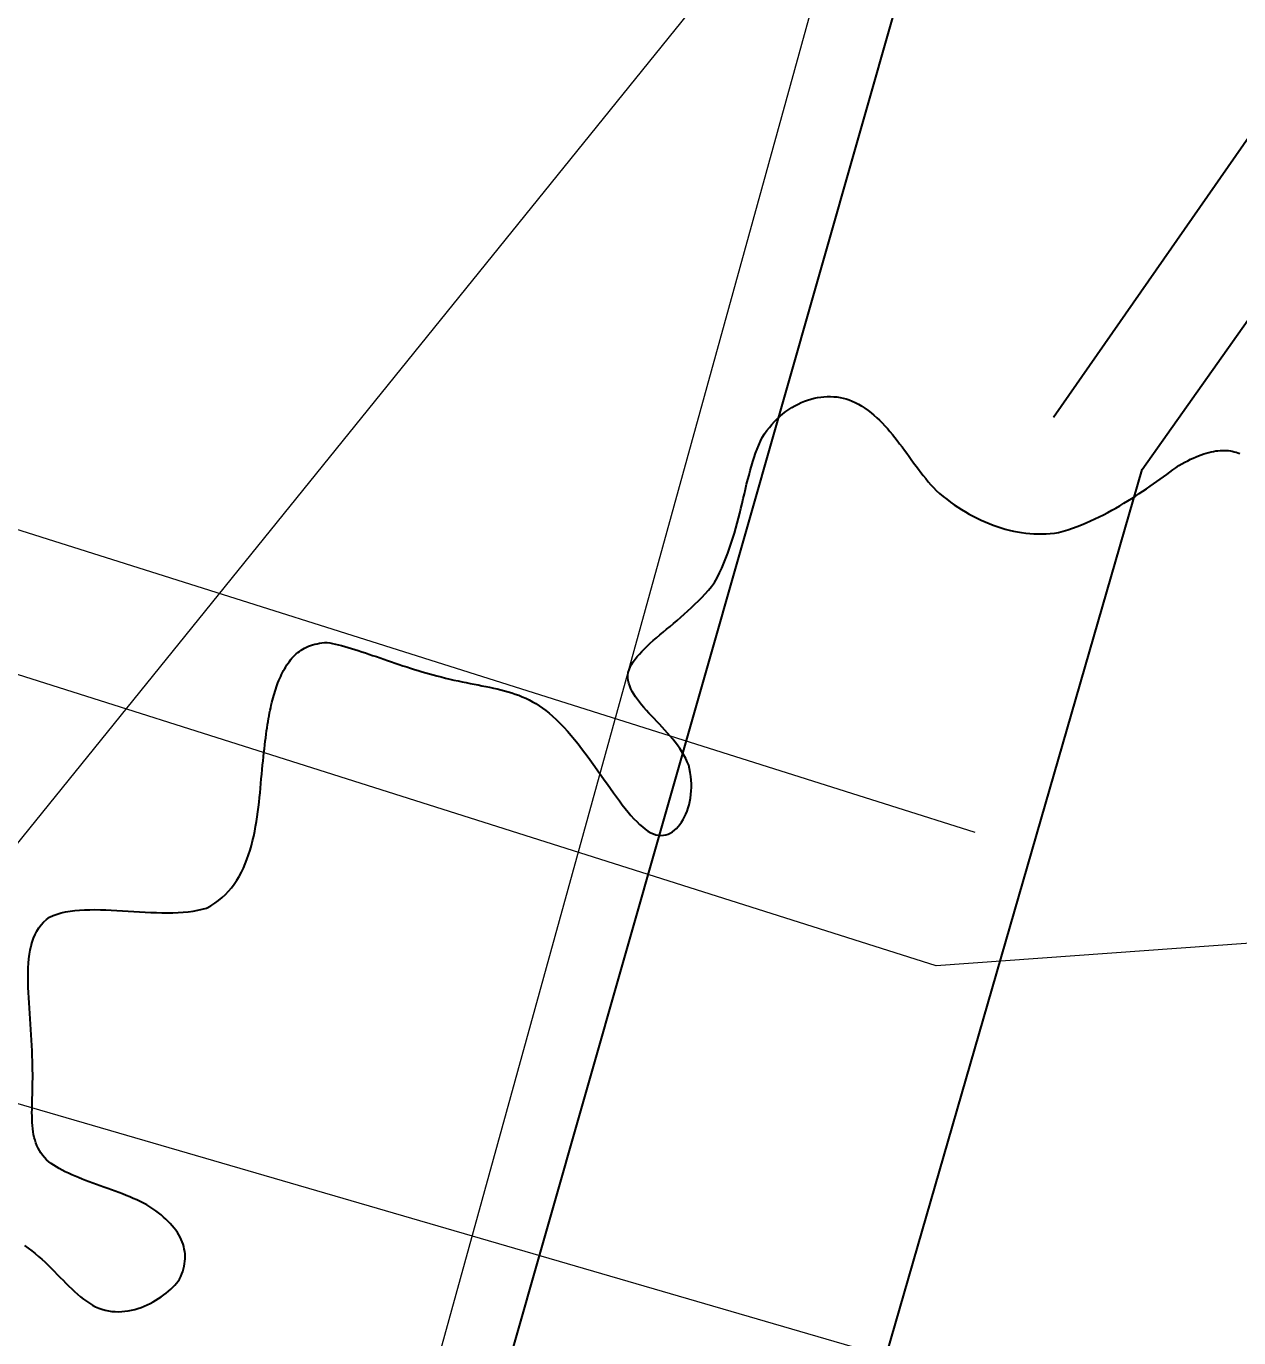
# Model space of a CAD drawing. Header units: metres. Extents: x 507649 to 508899, y 6966965 to 6967377.
# Drawn here: x 507938.487 to 507940.048, y 6967151.054 to 6967152.742 of the extents above; entities that cross this region are included whole.
import ezdxf

# ---------------------------------------------------------------- set-up
doc = ezdxf.new("R2010")
doc.units = ezdxf.units.M
for name, color, linetype, lineweight in [('A-FLOR', 252, 'Continuous', 5), ('C_UG_LINES', 252, 'EXISTING_COMMUNICATIONS', 0), ('D_UG_PIPES', 252, 'EXIST_SWD', 0), ('E_UG_LINES', 252, 'EXISTING_ELECTRICITY_UG', 0), ('RW_FEAT', 252, 'Continuous', 0), ('W_AG_PIPES_N', 252, 'EXISTING_WATER', 0)]:
    doc.layers.add(name, color=color, linetype=linetype, lineweight=lineweight)
for name, color, linetype in [('C_TEXT_2.5', 7, 'Continuous'), ('mga2020ROAD_KERB_BACK', 252, 'Continuous'), ('mga2020ROAD_KERB_INVERT', 252, 'Continuous'), ('mga2020ROAD_KERB_LIP', 252, 'Continuous'), ('mga2020VEG_TREE', 252, 'Continuous')]:
    doc.layers.add(name, color=color, linetype=linetype)
doc.styles.get("Standard").update_dxf_attribs({"font": 'ARIALN.TTF'})
doc.styles.add('Style-INTL_ISO_EQUAL', font='ISOCP.shx')
doc.linetypes.add('EXIST_SWD', pattern='A,5,-2.5,5,-2,["SWD",Standard,S=2.5,R=0,X=0,Y=-1.25],-8,5,-2.5,5,-2.5', length=37.5)
doc.linetypes.add('EXISTING_COMMUNICATIONS', pattern='A,2,-2,2,-2,2,-2,["COMS",Standard,S=2.5,R=0,X=0,Y=-1.25],-9.75,2,-2,2,-2', length=29.75)
doc.linetypes.add('EXISTING_ELECTRICITY_UG', pattern='A,2,-2,2,-2,2,-2,["E-UG",Standard,S=2.5,R=0,X=0,Y=-1.25],-9.15,2,-2,2,-2', length=29.15)
doc.linetypes.add('EXISTING_WATER', pattern='A,2,-2,2,-2,2,-2,["W",Standard,S=2.5,R=0,X=0,Y=-1.25],-4.4,2,-2,2,-2', length=24.4)

# ---------------------------------------------------------------- blocks, each defined once
blk = doc.blocks.new('BAC V TREE')
for p, q in [((-4.1203, 16.0759), (-4.0933, 16.0788)), ((-4.0933, 16.0788), (-4.0663, 16.0803)), ((-4.0663, 16.0803), (-4.0394, 16.0805)), ((-4.0394, 16.0805), (-4.0128, 16.0793)), ((-4.0128, 16.0793), (-3.9864, 16.0768)), ((-4.4095, 15.9557), (-4.3848, 15.9731)), ((-4.3848, 15.9731), (-4.3596, 15.9893)), ((-4.3596, 15.9893), (-4.3339, 16.0042)), ((-4.3339, 16.0042), (-4.308, 16.0178)), ((-4.308, 16.0178), (-4.2817, 16.0301)), ((-4.2817, 16.0301), (-4.2552, 16.041)), ((-4.2552, 16.041), (-4.2284, 16.0507)), ((-4.2284, 16.0507), (-4.2015, 16.059)), ((-4.2015, 16.059), (-4.1745, 16.066)), ((-4.1745, 16.066), (-4.1474, 16.0716)), ((-4.1474, 16.0716), (-4.1203, 16.0759)), ((-3.9864, 16.0768), (-3.9602, 16.0728)), ((-3.9602, 16.0728), (-3.9344, 16.0674)), ((-3.9344, 16.0674), (-3.9089, 16.0606)), ((-3.9089, 16.0606), (-3.8839, 16.0524)), ((-3.8839, 16.0524), (-3.8594, 16.0428)), ((-3.8594, 16.0428), (-3.8353, 16.0317)), ((-3.8353, 16.0317), (-3.8072, 16.0167)), ((-3.8072, 16.0167), (-3.7799, 16.0006)), ((-3.7799, 16.0006), (-3.7535, 15.9835)), ((-3.7535, 15.9835), (-3.7279, 15.9653)), ((-4.5249, 15.8494), (-4.5031, 15.8731)), ((-4.5031, 15.8731), (-4.4806, 15.8957)), ((-4.4806, 15.8957), (-4.4575, 15.9169)), ((-4.4575, 15.9169), (-4.4338, 15.937)), ((-4.4338, 15.937), (-4.4095, 15.9557)), ((-3.7279, 15.9653), (-3.7031, 15.9463)), ((-3.7031, 15.9463), (-3.679, 15.9263)), ((-3.679, 15.9263), (-3.6555, 15.9055)), ((-3.6555, 15.9055), (-3.6327, 15.8839)), ((-3.6327, 15.8839), (-3.6105, 15.8616)), ((-3.6105, 15.8616), (-3.5887, 15.8386)), ((-4.604, 15.742), (-4.5855, 15.7706)), ((-4.5855, 15.7706), (-4.5661, 15.7981)), ((-4.5661, 15.7981), (-4.5459, 15.8244)), ((-4.5459, 15.8244), (-4.5249, 15.8494)), ((-3.5887, 15.8386), (-3.5675, 15.8151)), ((-3.5675, 15.8151), (-3.5466, 15.7909)), ((-3.5466, 15.7909), (-3.5261, 15.7663)), ((-3.5261, 15.7663), (-3.506, 15.7412)), ((-4.6593, 15.6114), (-4.6467, 15.6454)), ((-4.6467, 15.6454), (-4.6333, 15.6785)), ((-4.6333, 15.6785), (-4.6191, 15.7107)), ((-4.6191, 15.7107), (-4.604, 15.742)), ((-3.506, 15.7412), (-3.4861, 15.7158)), ((-3.4861, 15.7158), (-3.4665, 15.69)), ((-3.4665, 15.69), (-3.447, 15.664)), ((-3.447, 15.664), (-3.4276, 15.6377)), ((-4.6937, 15.5049), (-4.6827, 15.5412)), ((-4.6827, 15.5412), (-4.6713, 15.5767)), ((-4.6713, 15.5767), (-4.6593, 15.6114)), ((-3.4276, 15.6377), (-3.4083, 15.6113)), ((-3.4083, 15.6113), (-3.389, 15.5847)), ((-3.389, 15.5847), (-3.3697, 15.5581)), ((-3.3697, 15.5581), (-3.3504, 15.5316)), ((-1.1292, 15.5228), (-1.1046, 15.5362)), ((-1.1046, 15.5362), (-1.0806, 15.5487)), ((-1.0806, 15.5487), (-1.0571, 15.5604)), ((-1.0571, 15.5604), (-1.0341, 15.5711)), ((-1.0341, 15.5711), (-1.0117, 15.581)), ((-1.0117, 15.581), (-0.9897, 15.59)), ((-0.9897, 15.59), (-0.9681, 15.5981)), ((-0.9681, 15.5981), (-0.9471, 15.6054)), ((-0.9471, 15.6054), (-0.9265, 15.6118)), ((-0.9265, 15.6118), (-0.9063, 15.6175)), ((-0.9063, 15.6175), (-0.8866, 15.6223)), ((-0.8866, 15.6223), (-0.8673, 15.6262)), ((-0.8673, 15.6262), (-0.8484, 15.6294)), ((-0.8484, 15.6294), (-0.8299, 15.6318)), ((-0.8299, 15.6318), (-0.8118, 15.6334)), ((-0.8118, 15.6334), (-0.7941, 15.6343)), ((-0.7941, 15.6343), (-0.7767, 15.6343)), ((-0.7767, 15.6343), (-0.7597, 15.6337)), ((-0.7597, 15.6337), (-0.7431, 15.6322)), ((-0.7431, 15.6322), (-0.7267, 15.6301)), ((-0.7267, 15.6301), (-0.7108, 15.6272)), ((-0.7108, 15.6272), (-0.6951, 15.6236)), ((-0.6951, 15.6236), (-0.6797, 15.6193)), ((-0.6797, 15.6193), (-0.6646, 15.6143)), ((-0.6646, 15.6143), (-0.6498, 15.6086)), ((-4.7241, 15.3924), (-4.7143, 15.4305)), ((-4.7143, 15.4305), (-4.7041, 15.468)), ((-4.7041, 15.468), (-4.6937, 15.5049)), ((-3.3504, 15.5316), (-3.3309, 15.505)), ((-3.3309, 15.505), (-3.3112, 15.4786)), ((-3.3112, 15.4786), (-3.2913, 15.4524)), ((-3.2913, 15.4524), (-3.2711, 15.4264)), ((-3.2711, 15.4264), (-3.2506, 15.4007)), ((-1.2806, 15.4167), (-1.2541, 15.4359)), ((-1.2541, 15.4359), (-1.2283, 15.4547)), ((-1.2283, 15.4547), (-1.203, 15.4731)), ((-1.203, 15.4731), (-1.1783, 15.491)), ((-1.1783, 15.491), (-1.1542, 15.5084)), ((-1.1542, 15.5084), (-1.1292, 15.5228)), ((-4.7433, 15.3147), (-4.7337, 15.3538)), ((-4.7337, 15.3538), (-4.7241, 15.3924)), ((-3.2506, 15.4007), (-3.2298, 15.3753)), ((-3.2298, 15.3753), (-3.2085, 15.3503)), ((-3.2085, 15.3503), (-3.1867, 15.3258)), ((-3.1867, 15.3258), (-3.1645, 15.3018)), ((-1.4214, 15.3171), (-1.3922, 15.3373)), ((-1.3922, 15.3373), (-1.3634, 15.3575)), ((-1.3634, 15.3575), (-1.3352, 15.3775)), ((-1.3352, 15.3775), (-1.3076, 15.3972)), ((-1.3076, 15.3972), (-1.2806, 15.4167)), ((-4.7718, 15.1949), (-4.7622, 15.2352)), ((-4.7622, 15.2352), (-4.7527, 15.2751)), ((-4.7527, 15.2751), (-4.7433, 15.3147)), ((-3.1645, 15.3018), (-3.1356, 15.2768)), ((-3.1356, 15.2768), (-3.1063, 15.2526)), ((-3.1063, 15.2526), (-3.0766, 15.2292)), ((-3.0766, 15.2292), (-3.0464, 15.2066)), ((-1.6083, 15.196), (-1.5759, 15.2159)), ((-1.5759, 15.2159), (-1.544, 15.2359)), ((-1.544, 15.2359), (-1.5125, 15.2561)), ((-1.5125, 15.2561), (-1.4816, 15.2764)), ((-1.4816, 15.2764), (-1.4513, 15.2968)), ((-1.4513, 15.2968), (-1.4214, 15.3171)), ((-4.8018, 15.0724), (-4.7915, 15.1134)), ((-4.7915, 15.1134), (-4.7815, 15.1543)), ((-4.7815, 15.1543), (-4.7718, 15.1949)), ((-3.0464, 15.2066), (-3.0158, 15.1848)), ((-3.0158, 15.1848), (-2.9849, 15.1639)), ((-2.9849, 15.1639), (-2.9536, 15.1438)), ((-2.9536, 15.1438), (-2.9219, 15.1245)), ((-2.9219, 15.1245), (-2.89, 15.1062)), ((-2.89, 15.1062), (-2.8578, 15.0887)), ((-1.8134, 15.0835), (-1.778, 15.1012)), ((-1.778, 15.1012), (-1.7431, 15.1194)), ((-1.7431, 15.1194), (-1.7087, 15.138)), ((-1.7087, 15.138), (-1.6748, 15.157)), ((-1.6748, 15.157), (-1.6413, 15.1763)), ((-1.6413, 15.1763), (-1.6083, 15.196)), ((-4.8238, 14.9898), (-4.8126, 15.0311)), ((-4.8126, 15.0311), (-4.8018, 15.0724)), ((-2.8578, 15.0887), (-2.8252, 15.0721)), ((-2.8252, 15.0721), (-2.7925, 15.0565)), ((-2.7925, 15.0565), (-2.7595, 15.0418)), ((-2.7595, 15.0418), (-2.7263, 15.028)), ((-2.7263, 15.028), (-2.6929, 15.0153)), ((-2.6929, 15.0153), (-2.6594, 15.0035)), ((-2.6594, 15.0035), (-2.6257, 14.9927)), ((-2.6257, 14.9927), (-2.5919, 14.9829)), ((-2.0351, 14.9906), (-1.997, 15.0042)), ((-1.997, 15.0042), (-1.9594, 15.0187)), ((-1.9594, 15.0187), (-1.9223, 15.0339)), ((-1.9223, 15.0339), (-1.8855, 15.0498)), ((-1.8855, 15.0498), (-1.8492, 15.0664)), ((-1.8492, 15.0664), (-1.8134, 15.0835)), ((-4.861, 14.8655), (-4.8479, 14.9069)), ((-4.8479, 14.9069), (-4.8355, 14.9484)), ((-4.8355, 14.9484), (-4.8238, 14.9898)), ((-2.5919, 14.9829), (-2.558, 14.9741)), ((-2.558, 14.9741), (-2.5241, 14.9664)), ((-2.5241, 14.9664), (-2.4901, 14.9598)), ((-2.4901, 14.9598), (-2.456, 14.9542)), ((-2.456, 14.9542), (-2.422, 14.9497)), ((-2.422, 14.9497), (-2.3879, 14.9463)), ((-2.3879, 14.9463), (-2.3539, 14.9441)), ((-2.3539, 14.9441), (-2.3199, 14.9429)), ((-2.3199, 14.9429), (-2.2861, 14.943)), ((-2.2861, 14.943), (-2.2523, 14.9441)), ((-2.2523, 14.9441), (-2.2186, 14.9465)), ((-2.2186, 14.9465), (-2.1851, 14.9501)), ((-2.1851, 14.9501), (-2.1517, 14.9548)), ((-2.1517, 14.9548), (-2.1124, 14.9658)), ((-2.1124, 14.9658), (-2.0736, 14.9777)), ((-2.0736, 14.9777), (-2.0351, 14.9906)), ((-4.9051, 14.7417), (-4.8895, 14.7828)), ((-4.8895, 14.7828), (-4.8748, 14.8241)), ((-4.8748, 14.8241), (-4.861, 14.8655)), ((-4.9395, 14.6602), (-4.9218, 14.7008)), ((-4.9218, 14.7008), (-4.9051, 14.7417)), ((-4.9998, 14.5401), (-4.9784, 14.5798)), ((-4.9784, 14.5798), (-4.9583, 14.6198)), ((-4.9583, 14.6198), (-4.9395, 14.6602)), ((-5.0773, 14.4468), (-5.0506, 14.4772)), ((-5.0506, 14.4772), (-5.0247, 14.5083)), ((-5.0247, 14.5083), (-4.9998, 14.5401)), ((-5.1911, 14.3321), (-5.1619, 14.3598)), ((-5.1619, 14.3598), (-5.1331, 14.3881)), ((-5.1331, 14.3881), (-5.1049, 14.4171)), ((-5.1049, 14.4171), (-5.0773, 14.4468)), ((-5.3098, 14.2268), (-5.28, 14.2523)), ((-5.28, 14.2523), (-5.2503, 14.2784)), ((-5.2503, 14.2784), (-5.2206, 14.305)), ((-5.2206, 14.305), (-5.1911, 14.3321)), ((-5.4539, 14.1054), (-5.4261, 14.1289)), ((-5.4261, 14.1289), (-5.3976, 14.1528)), ((-5.3976, 14.1528), (-5.3687, 14.177)), ((-5.3687, 14.177), (-5.3394, 14.2017)), ((-5.3394, 14.2017), (-5.3098, 14.2268)), ((-8.3637, 14.0121), (-8.3468, 14.0186)), ((-8.3468, 14.0186), (-8.3293, 14.0243)), ((-8.3293, 14.0243), (-8.3111, 14.0293)), ((-8.3111, 14.0293), (-8.2922, 14.0336)), ((-8.2922, 14.0336), (-8.2725, 14.0372)), ((-8.2725, 14.0372), (-8.2522, 14.04)), ((-8.2522, 14.04), (-8.231, 14.042)), ((-8.231, 14.042), (-8.2091, 14.0432)), ((-8.2091, 14.0432), (-8.1867, 14.0395)), ((-8.1867, 14.0395), (-8.1634, 14.0351)), ((-8.1634, 14.0351), (-8.1393, 14.0299)), ((-8.1393, 14.0299), (-8.1144, 14.024)), ((-8.1144, 14.024), (-8.0888, 14.0174)), ((-8.0888, 14.0174), (-8.0625, 14.0103)), ((-5.5798, 13.9919), (-5.5568, 14.0142)), ((-5.5568, 14.0142), (-5.5326, 14.0366)), ((-5.5326, 14.0366), (-5.5073, 14.0593)), ((-5.5073, 14.0593), (-5.481, 14.0822)), ((-5.481, 14.0822), (-5.4539, 14.1054)), ((-8.5114, 13.9), (-8.5005, 13.913)), ((-8.5005, 13.913), (-8.4891, 13.9255)), ((-8.4891, 13.9255), (-8.4773, 13.9375)), ((-8.4773, 13.9375), (-8.465, 13.9489)), ((-8.465, 13.9489), (-8.4522, 13.9598)), ((-8.4522, 13.9598), (-8.4388, 13.9701)), ((-8.4388, 13.9701), (-8.425, 13.9797)), ((-8.425, 13.9797), (-8.4105, 13.9888)), ((-8.4105, 13.9888), (-8.3955, 13.9972)), ((-8.3955, 13.9972), (-8.3799, 14.005)), ((-8.3799, 14.005), (-8.3637, 14.0121)), ((-8.0625, 14.0103), (-8.0355, 14.0026)), ((-8.0355, 14.0026), (-8.008, 13.9944)), ((-8.008, 13.9944), (-7.9798, 13.9857)), ((-7.9798, 13.9857), (-7.9511, 13.9766)), ((-7.9511, 13.9766), (-7.922, 13.9671)), ((-7.922, 13.9671), (-7.8924, 13.9573)), ((-7.8924, 13.9573), (-7.8623, 13.9472)), ((-7.8623, 13.9472), (-7.832, 13.9369)), ((-7.832, 13.9369), (-7.8012, 13.9264)), ((-7.8012, 13.9264), (-7.7703, 13.9157)), ((-7.7703, 13.9157), (-7.739, 13.9049)), ((-5.6576, 13.9043), (-5.6406, 13.9261)), ((-5.6406, 13.9261), (-5.6218, 13.9479)), ((-5.6218, 13.9479), (-5.6015, 13.9698)), ((-5.6015, 13.9698), (-5.5798, 13.9919)), ((-8.5775, 13.7958), (-8.5691, 13.812)), ((-8.5691, 13.812), (-8.5603, 13.8278)), ((-8.5603, 13.8278), (-8.5512, 13.8431)), ((-8.5512, 13.8431), (-8.5418, 13.858)), ((-8.5418, 13.858), (-8.5321, 13.8725)), ((-8.5321, 13.8725), (-8.5219, 13.8865)), ((-8.5219, 13.8865), (-8.5114, 13.9)), ((-7.739, 13.9049), (-7.7076, 13.8941)), ((-7.7076, 13.8941), (-7.676, 13.8832)), ((-7.676, 13.8832), (-7.6442, 13.8724)), ((-7.6442, 13.8724), (-7.6124, 13.8616)), ((-7.6124, 13.8616), (-7.5806, 13.851)), ((-7.5806, 13.851), (-7.5488, 13.8405)), ((-7.5488, 13.8405), (-7.517, 13.8303)), ((-7.517, 13.8303), (-7.4853, 13.8203)), ((-7.4853, 13.8203), (-7.4537, 13.8106)), ((-7.4537, 13.8106), (-7.4223, 13.8013)), ((-7.4223, 13.8013), (-7.391, 13.7923)), ((-5.7142, 13.7956), (-5.7071, 13.8174)), ((-5.7071, 13.8174), (-5.6978, 13.8392)), ((-5.6978, 13.8392), (-5.6864, 13.8609)), ((-5.6864, 13.8609), (-5.673, 13.8826)), ((-5.673, 13.8826), (-5.6576, 13.9043)), ((-8.6286, 13.6754), (-8.6225, 13.6926)), ((-8.6225, 13.6926), (-8.6162, 13.7095)), ((-8.6162, 13.7095), (-8.6089, 13.7274)), ((-8.6089, 13.7274), (-8.6014, 13.745)), ((-8.6014, 13.745), (-8.5937, 13.7623)), ((-8.5937, 13.7623), (-8.5857, 13.7793)), ((-8.5857, 13.7793), (-8.5775, 13.7958)), ((-7.391, 13.7923), (-7.3601, 13.7838)), ((-7.3601, 13.7838), (-7.3294, 13.7758)), ((-7.3294, 13.7758), (-7.2991, 13.7683)), ((-7.2991, 13.7683), (-7.2634, 13.7582)), ((-7.2634, 13.7582), (-7.2281, 13.7488)), ((-7.2281, 13.7488), (-7.1931, 13.7401)), ((-7.1931, 13.7401), (-7.1585, 13.7321)), ((-7.1585, 13.7321), (-7.1243, 13.7245)), ((-7.1243, 13.7245), (-7.0905, 13.7174)), ((-7.0905, 13.7174), (-7.057, 13.7107)), ((-7.057, 13.7107), (-7.0238, 13.7042)), ((-7.0238, 13.7042), (-6.991, 13.698)), ((-6.991, 13.698), (-6.9585, 13.6918)), ((-6.9585, 13.6918), (-6.9263, 13.6856)), ((-5.7189, 13.7736), (-5.7142, 13.7956)), ((-5.7183, 13.7508), (-5.7189, 13.7736)), ((-5.7154, 13.728), (-5.7183, 13.7508)), ((-5.7101, 13.7055), (-5.7154, 13.728)), ((-5.7028, 13.683), (-5.7101, 13.7055)), ((-8.6617, 13.565), (-8.6566, 13.5844)), ((-8.6566, 13.5844), (-8.6513, 13.6034)), ((-8.6513, 13.6034), (-8.6459, 13.622)), ((-8.6459, 13.622), (-8.6403, 13.6402)), ((-8.6403, 13.6402), (-8.6345, 13.658)), ((-8.6345, 13.658), (-8.6286, 13.6754)), ((-6.9263, 13.6856), (-6.8944, 13.6794)), ((-6.8944, 13.6794), (-6.8629, 13.673)), ((-6.8629, 13.673), (-6.8317, 13.6663)), ((-6.8317, 13.6663), (-6.8008, 13.6594)), ((-6.8008, 13.6594), (-6.7701, 13.652)), ((-6.7701, 13.652), (-6.7398, 13.6442)), ((-6.7398, 13.6442), (-6.7098, 13.6357)), ((-6.7098, 13.6357), (-6.68, 13.6266)), ((-6.68, 13.6266), (-6.6506, 13.6167)), ((-6.6506, 13.6167), (-6.6214, 13.606)), ((-6.6214, 13.606), (-6.5924, 13.5944)), ((-6.5924, 13.5944), (-6.5638, 13.5818)), ((-6.5638, 13.5818), (-6.5354, 13.568)), ((-5.6934, 13.6606), (-5.7028, 13.683)), ((-5.6822, 13.6383), (-5.6934, 13.6606)), ((-5.6693, 13.616), (-5.6822, 13.6383)), ((-5.6549, 13.5937), (-5.6693, 13.616)), ((-5.639, 13.5714), (-5.6549, 13.5937)), ((-8.6852, 13.4595), (-8.6808, 13.4818)), ((-8.6808, 13.4818), (-8.6762, 13.5034)), ((-8.6762, 13.5034), (-8.6715, 13.5245)), ((-8.6715, 13.5245), (-8.6667, 13.545)), ((-8.6667, 13.545), (-8.6617, 13.565)), ((-6.5354, 13.568), (-6.5072, 13.5531)), ((-6.5072, 13.5531), (-6.4793, 13.537)), ((-6.4793, 13.537), (-6.4516, 13.5194)), ((-6.4516, 13.5194), (-6.4242, 13.5005)), ((-6.4242, 13.5005), (-6.3969, 13.48)), ((-6.3969, 13.48), (-6.3699, 13.4579)), ((-5.6218, 13.549), (-5.639, 13.5714)), ((-5.6035, 13.5266), (-5.6218, 13.549)), ((-5.5842, 13.5041), (-5.6035, 13.5266)), ((-5.5641, 13.4814), (-5.5842, 13.5041)), ((-5.5432, 13.4587), (-5.5641, 13.4814)), ((-8.7061, 13.3374), (-8.7021, 13.3633)), ((-8.7021, 13.3633), (-8.698, 13.3885)), ((-8.698, 13.3885), (-8.6939, 13.4128)), ((-8.6939, 13.4128), (-8.6896, 13.4365)), ((-8.6896, 13.4365), (-8.6852, 13.4595)), ((-6.3699, 13.4579), (-6.3432, 13.4342)), ((-6.3432, 13.4342), (-6.3112, 13.4046)), ((-6.3112, 13.4046), (-6.2798, 13.3736)), ((-6.2798, 13.3736), (-6.2489, 13.3414)), ((-5.5217, 13.4357), (-5.5432, 13.4587)), ((-5.4998, 13.4126), (-5.5217, 13.4357)), ((-5.4776, 13.3893), (-5.4998, 13.4126)), ((-5.4552, 13.3657), (-5.4776, 13.3893)), ((-5.4329, 13.3418), (-5.4552, 13.3657)), ((-8.7215, 13.2251), (-8.7177, 13.2545)), ((-8.7177, 13.2545), (-8.7139, 13.283)), ((-8.7139, 13.283), (-8.71, 13.3106)), ((-8.71, 13.3106), (-8.7061, 13.3374)), ((-6.2489, 13.3414), (-6.2185, 13.3081)), ((-6.2185, 13.3081), (-6.1886, 13.2738)), ((-6.1886, 13.2738), (-6.1592, 13.2387)), ((-5.4106, 13.3177), (-5.4329, 13.3418)), ((-5.3886, 13.2933), (-5.4106, 13.3177)), ((-5.367, 13.2685), (-5.3886, 13.2933)), ((-5.3459, 13.2433), (-5.367, 13.2685)), ((-8.7325, 13.1309), (-8.7288, 13.1633)), ((-8.7288, 13.1633), (-8.7252, 13.1947)), ((-8.7252, 13.1947), (-8.7215, 13.2251)), ((-6.1592, 13.2387), (-6.1303, 13.2028)), ((-6.1303, 13.2028), (-6.1018, 13.1664)), ((-6.1018, 13.1664), (-6.0738, 13.1295)), ((-5.3256, 13.2177), (-5.3459, 13.2433)), ((-5.306, 13.1918), (-5.3256, 13.2177)), ((-5.2874, 13.1654), (-5.306, 13.1918)), ((-5.27, 13.1385), (-5.2874, 13.1654)), ((-8.7433, 13.0272), (-8.7397, 13.0629)), ((-8.7397, 13.0629), (-8.7361, 13.0974)), ((-8.7361, 13.0974), (-8.7325, 13.1309)), ((-6.0738, 13.1295), (-6.0461, 13.0923)), ((-6.0461, 13.0923), (-6.0188, 13.0548)), ((-6.0188, 13.0548), (-5.992, 13.0174)), ((-5.2537, 13.1111), (-5.27, 13.1385)), ((-5.2389, 13.0833), (-5.2537, 13.1111)), ((-5.2256, 13.0549), (-5.2389, 13.0833)), ((-5.2139, 13.0259), (-5.2256, 13.0549)), ((-8.7541, 12.9132), (-8.7505, 12.9524)), ((-8.7505, 12.9524), (-8.7469, 12.9904)), ((-8.7469, 12.9904), (-8.7433, 13.0272)), ((-5.992, 13.0174), (-5.9654, 12.9799)), ((-5.9654, 12.9799), (-5.9392, 12.9427)), ((-5.9392, 12.9427), (-5.9134, 12.9058)), ((-5.2064, 12.9956), (-5.2139, 13.0259)), ((-5.2005, 12.9652), (-5.2064, 12.9956)), ((-5.1961, 12.9346), (-5.2005, 12.9652)), ((-5.1932, 12.904), (-5.1961, 12.9346)), ((-8.7647, 12.7988), (-8.761, 12.8375)), ((-8.761, 12.8375), (-8.7575, 12.8757)), ((-8.7575, 12.8757), (-8.7541, 12.9132)), ((-5.9134, 12.9058), (-5.8878, 12.8694)), ((-5.8878, 12.8694), (-5.8625, 12.8336)), ((-5.8625, 12.8336), (-5.8375, 12.7985)), ((-5.1918, 12.8736), (-5.1932, 12.904)), ((-5.193, 12.8135), (-5.1917, 12.8434)), ((-5.1917, 12.8434), (-5.1918, 12.8736)), ((-8.7776, 12.6801), (-8.7729, 12.72)), ((-8.7729, 12.72), (-8.7687, 12.7596)), ((-8.7687, 12.7596), (-8.7647, 12.7988)), ((-5.8375, 12.7985), (-5.8127, 12.7642)), ((-5.8127, 12.7642), (-5.7882, 12.7309)), ((-5.7882, 12.7309), (-5.7638, 12.6988)), ((-5.2112, 12.6992), (-5.2048, 12.7268)), ((-5.2048, 12.7268), (-5.1996, 12.7551)), ((-5.1996, 12.7551), (-5.1957, 12.784)), ((-5.1957, 12.784), (-5.193, 12.8135)), ((-8.7884, 12.5998), (-8.7827, 12.64)), ((-8.7827, 12.64), (-8.7776, 12.6801)), ((-5.7638, 12.6988), (-5.7397, 12.6679)), ((-5.7397, 12.6679), (-5.7157, 12.6383)), ((-5.7157, 12.6383), (-5.6919, 12.6103)), ((-5.6919, 12.6103), (-5.6683, 12.5839)), ((-5.2479, 12.5986), (-5.2372, 12.6221)), ((-5.2372, 12.6221), (-5.2274, 12.6468)), ((-5.2274, 12.6468), (-5.2187, 12.6726)), ((-5.2187, 12.6726), (-5.2112, 12.6992)), ((-8.809, 12.4793), (-8.8014, 12.5194)), ((-8.8014, 12.5194), (-8.7946, 12.5596)), ((-8.7946, 12.5596), (-8.7884, 12.5998)), ((-5.6683, 12.5839), (-5.6448, 12.5593)), ((-5.6448, 12.5593), (-5.6213, 12.5366)), ((-5.6213, 12.5366), (-5.598, 12.5159)), ((-5.598, 12.5159), (-5.5748, 12.4974)), ((-5.5748, 12.4974), (-5.5515, 12.4812)), ((-5.3322, 12.488), (-5.316, 12.5023)), ((-5.316, 12.5023), (-5.3007, 12.5184)), ((-5.3007, 12.5184), (-5.2861, 12.5362)), ((-5.2861, 12.5362), (-5.2725, 12.5555)), ((-5.2725, 12.5555), (-5.2597, 12.5764)), ((-5.2597, 12.5764), (-5.2479, 12.5986)), ((-8.8366, 12.3609), (-8.8265, 12.4)), ((-8.8265, 12.4), (-8.8173, 12.4395)), ((-8.8173, 12.4395), (-8.809, 12.4793)), ((-5.5515, 12.4812), (-5.5284, 12.4674)), ((-5.5284, 12.4674), (-5.5065, 12.4579)), ((-5.5065, 12.4579), (-5.4851, 12.4512)), ((-5.4851, 12.4512), (-5.4641, 12.4473)), ((-5.4641, 12.4473), (-5.4435, 12.446)), ((-5.4435, 12.446), (-5.4234, 12.4473)), ((-5.4234, 12.4473), (-5.4039, 12.451)), ((-5.4039, 12.451), (-5.385, 12.457)), ((-5.385, 12.457), (-5.3667, 12.4653)), ((-5.3667, 12.4653), (-5.3491, 12.4756)), ((-5.3491, 12.4756), (-5.3322, 12.488)), ((-8.8729, 12.2469), (-8.8597, 12.2843)), ((-8.8597, 12.2843), (-8.8476, 12.3223)), ((-8.8476, 12.3223), (-8.8366, 12.3609)), ((-8.9196, 12.1398), (-8.9027, 12.1746)), ((-8.9027, 12.1746), (-8.8872, 12.2104)), ((-8.8872, 12.2104), (-8.8729, 12.2469)), ((-8.9784, 12.042), (-8.9574, 12.0734)), ((-8.9574, 12.0734), (-8.9378, 12.1061)), ((-8.9378, 12.1061), (-8.9196, 12.1398)), ((-9.0788, 11.9299), (-9.0512, 11.9557)), ((-9.0512, 11.9557), (-9.0253, 11.983)), ((-9.0253, 11.983), (-9.0011, 12.0118)), ((-9.0011, 12.0118), (-8.9784, 12.042)), ((-9.2438, 11.8339), (-9.2081, 11.8442)), ((-9.2081, 11.8442), (-9.1729, 11.8628)), ((-9.1729, 11.8628), (-9.1396, 11.8834)), ((-9.1396, 11.8834), (-9.1083, 11.9058)), ((-9.1083, 11.9058), (-9.0788, 11.9299)), ((-10.5571, 11.7273), (-10.5337, 11.7487)), ((-10.5337, 11.7487), (-10.5078, 11.7683)), ((-10.5078, 11.7683), (-10.4777, 11.7821)), ((-10.4777, 11.7821), (-10.4455, 11.7939)), ((-10.4455, 11.7939), (-10.4115, 11.8037)), ((-10.4115, 11.8037), (-10.3758, 11.8118)), ((-10.3758, 11.8118), (-10.3385, 11.8183)), ((-10.3385, 11.8183), (-10.2996, 11.8232)), ((-10.2996, 11.8232), (-10.2594, 11.8268)), ((-10.2594, 11.8268), (-10.218, 11.8291)), ((-10.218, 11.8291), (-10.1754, 11.8304)), ((-10.1754, 11.8304), (-10.1319, 11.8306)), ((-10.1319, 11.8306), (-10.0875, 11.83)), ((-10.0875, 11.83), (-10.0423, 11.8287)), ((-10.0423, 11.8287), (-9.9966, 11.8268)), ((-9.9966, 11.8268), (-9.9503, 11.8244)), ((-9.9503, 11.8244), (-9.9037, 11.8218)), ((-9.9037, 11.8218), (-9.8568, 11.8189)), ((-9.8568, 11.8189), (-9.8098, 11.816)), ((-9.8098, 11.816), (-9.7627, 11.8132)), ((-9.7627, 11.8132), (-9.7159, 11.8106)), ((-9.7159, 11.8106), (-9.6692, 11.8083)), ((-9.6692, 11.8083), (-9.623, 11.8066)), ((-9.623, 11.8066), (-9.5772, 11.8054)), ((-9.5772, 11.8054), (-9.532, 11.805)), ((-9.532, 11.805), (-9.4876, 11.8054)), ((-9.4876, 11.8054), (-9.4441, 11.8069)), ((-9.4441, 11.8069), (-9.4016, 11.8095)), ((-9.4016, 11.8095), (-9.3601, 11.8133)), ((-9.3601, 11.8133), (-9.32, 11.8186)), ((-9.32, 11.8186), (-9.2811, 11.8254)), ((-9.2811, 11.8254), (-9.2438, 11.8339)), ((-10.6282, 11.6238), (-10.6135, 11.6522)), ((-10.6135, 11.6522), (-10.5969, 11.6789)), ((-10.5969, 11.6789), (-10.5781, 11.704)), ((-10.5781, 11.704), (-10.5571, 11.7273)), ((-10.6685, 11.4959), (-10.6609, 11.5299)), ((-10.6609, 11.5299), (-10.6517, 11.5626)), ((-10.6517, 11.5626), (-10.6409, 11.594)), ((-10.6409, 11.594), (-10.6282, 11.6238)), ((-10.6827, 11.3869), (-10.6793, 11.4243)), ((-10.6793, 11.4243), (-10.6746, 11.4607)), ((-10.6746, 11.4607), (-10.6685, 11.4959)), ((-10.6866, 11.2689), (-10.6863, 11.3091)), ((-10.6863, 11.3091), (-10.685, 11.3484)), ((-10.685, 11.3484), (-10.6827, 11.3869)), ((-10.6861, 11.228), (-10.6866, 11.2689)), ((-10.6848, 11.1863), (-10.6861, 11.228)), ((-10.683, 11.1441), (-10.6848, 11.1863)), ((-10.6806, 11.1013), (-10.683, 11.1441)), ((-10.6779, 11.0581), (-10.6806, 11.1013)), ((-10.6748, 11.0145), (-10.6779, 11.0581)), ((-10.6716, 10.9706), (-10.6748, 11.0145)), ((-10.6684, 10.9264), (-10.6716, 10.9706)), ((-10.6651, 10.8822), (-10.6684, 10.9264)), ((-10.6621, 10.8378), (-10.6651, 10.8822)), ((-10.6593, 10.7935), (-10.6621, 10.8378)), ((-10.6568, 10.7492), (-10.6593, 10.7935)), ((-10.6549, 10.7051), (-10.6568, 10.7492)), ((-10.6535, 10.6612), (-10.6549, 10.7051)), ((-10.6529, 10.6177), (-10.6535, 10.6612)), ((-10.6507, 10.5792), (-10.6529, 10.6177)), ((-10.6492, 10.5416), (-10.6507, 10.5792)), ((-10.6483, 10.5047), (-10.6492, 10.5416)), ((-10.6479, 10.4687), (-10.6483, 10.5047)), ((-10.6483, 10.3989), (-10.6479, 10.4334)), ((-10.6479, 10.4334), (-10.6479, 10.4687)), ((-10.6506, 10.2998), (-10.6497, 10.3321)), ((-10.6497, 10.3321), (-10.6489, 10.3651)), ((-10.6489, 10.3651), (-10.6483, 10.3989)), ((-10.6531, 10.2074), (-10.6524, 10.2375)), ((-10.6524, 10.2375), (-10.6515, 10.2683)), ((-10.6515, 10.2683), (-10.6506, 10.2998)), ((-10.6538, 10.1494), (-10.6536, 10.178)), ((-10.6536, 10.1213), (-10.6538, 10.1494)), ((-10.6536, 10.178), (-10.6531, 10.2074)), ((-10.653, 10.094), (-10.6536, 10.1213)), ((-10.6518, 10.0674), (-10.653, 10.094)), ((-10.65, 10.0414), (-10.6518, 10.0674)), ((-10.6474, 10.016), (-10.65, 10.0414)), ((-10.6441, 9.9913), (-10.6474, 10.016)), ((-10.6399, 9.9672), (-10.6441, 9.9913)), ((-10.6348, 9.9437), (-10.6399, 9.9672)), ((-10.6287, 9.9208), (-10.6348, 9.9437)), ((-10.6214, 9.8986), (-10.6287, 9.9208)), ((-10.6129, 9.8769), (-10.6214, 9.8986)), ((-10.6032, 9.8558), (-10.6129, 9.8769)), ((-10.5921, 9.8353), (-10.6032, 9.8558)), ((-10.5796, 9.8154), (-10.5921, 9.8353)), ((-10.5656, 9.796), (-10.5796, 9.8154)), ((-10.55, 9.7771), (-10.5656, 9.796)), ((-10.5327, 9.7588), (-10.55, 9.7771)), ((-10.5141, 9.7431), (-10.5327, 9.7588)), ((-10.4942, 9.728), (-10.5141, 9.7431)), ((-10.473, 9.7134), (-10.4942, 9.728)), ((-10.4507, 9.6993), (-10.473, 9.7134)), ((-10.4273, 9.6857), (-10.4507, 9.6993)), ((-10.4029, 9.6724), (-10.4273, 9.6857)), ((-10.3776, 9.6595), (-10.4029, 9.6724)), ((-10.3514, 9.647), (-10.3776, 9.6595)), ((-10.3244, 9.6348), (-10.3514, 9.647)), ((-10.2966, 9.6228), (-10.3244, 9.6348)), ((-10.2683, 9.611), (-10.2966, 9.6228)), ((-10.2393, 9.5995), (-10.2683, 9.611)), ((-10.2099, 9.5881), (-10.2393, 9.5995)), ((-10.18, 9.5768), (-10.2099, 9.5881)), ((-10.1498, 9.5657), (-10.18, 9.5768)), ((-10.1193, 9.5546), (-10.1498, 9.5657)), ((-10.0886, 9.5435), (-10.1193, 9.5546)), ((-10.0578, 9.5323), (-10.0886, 9.5435)), ((-10.0268, 9.5212), (-10.0578, 9.5323)), ((-9.9959, 9.5099), (-10.0268, 9.5212)), ((-9.9651, 9.4986), (-9.9959, 9.5099)), ((-9.9344, 9.487), (-9.9651, 9.4986)), ((-9.904, 9.4753), (-9.9344, 9.487)), ((-9.8739, 9.4633), (-9.904, 9.4753)), ((-9.8441, 9.4511), (-9.8739, 9.4633)), ((-9.8148, 9.4386), (-9.8441, 9.4511)), ((-9.7859, 9.4258), (-9.8148, 9.4386)), ((-9.7577, 9.4125), (-9.7859, 9.4258)), ((-9.7302, 9.3989), (-9.7577, 9.4125)), ((-9.7033, 9.3849), (-9.7302, 9.3989)), ((-9.6773, 9.3703), (-9.7033, 9.3849)), ((-9.6524, 9.3535), (-9.6773, 9.3703)), ((-9.6286, 9.3364), (-9.6524, 9.3535)), ((-9.6058, 9.3192), (-9.6286, 9.3364)), ((-9.5841, 9.3018), (-9.6058, 9.3192)), ((-9.5634, 9.2841), (-9.5841, 9.3018)), ((-9.5439, 9.2663), (-9.5634, 9.2841)), ((-9.5254, 9.2483), (-9.5439, 9.2663)), ((-9.508, 9.2302), (-9.5254, 9.2483)), ((-9.4918, 9.2118), (-9.508, 9.2302)), ((-9.4766, 9.1933), (-9.4918, 9.2118)), ((-9.4626, 9.1746), (-9.4766, 9.1933)), ((-9.4497, 9.1558), (-9.4626, 9.1746)), ((-9.438, 9.1367), (-9.4497, 9.1558)), ((-9.4274, 9.1176), (-9.438, 9.1367)), ((-10.7159, 9.0482), (-10.6853, 9.0269)), ((-10.6853, 9.0269), (-10.6557, 9.0048)), ((-9.418, 9.0982), (-9.4274, 9.1176)), ((-9.4097, 9.0788), (-9.418, 9.0982)), ((-9.4026, 9.0591), (-9.4097, 9.0788)), ((-9.3967, 9.0394), (-9.4026, 9.0591)), ((-9.392, 9.0194), (-9.3967, 9.0394)), ((-9.3885, 8.9994), (-9.392, 9.0194)), ((-10.6557, 9.0048), (-10.6269, 8.9819)), ((-10.6269, 8.9819), (-10.599, 8.9583)), ((-10.599, 8.9583), (-10.5718, 8.9342)), ((-10.5718, 8.9342), (-10.5452, 8.9097)), ((-10.5452, 8.9097), (-10.5193, 8.8849)), ((-9.3893, 8.8971), (-9.3867, 8.9178)), ((-9.3862, 8.9792), (-9.3885, 8.9994)), ((-9.3867, 8.9178), (-9.3853, 8.9384)), ((-9.3852, 8.9589), (-9.3862, 8.9792)), ((-9.3853, 8.9384), (-9.3852, 8.9589)), ((-10.5193, 8.8849), (-10.4939, 8.8599)), ((-10.4939, 8.8599), (-10.4689, 8.8348)), ((-10.4689, 8.8348), (-10.4443, 8.8098)), ((-10.4443, 8.8098), (-10.42, 8.7849)), ((-9.4214, 8.792), (-9.4124, 8.8132)), ((-9.4124, 8.8132), (-9.4048, 8.8344)), ((-9.4048, 8.8344), (-9.3983, 8.8554)), ((-9.3983, 8.8554), (-9.3932, 8.8763)), ((-9.3932, 8.8763), (-9.3893, 8.8971)), ((-10.42, 8.7849), (-10.396, 8.7603)), ((-10.396, 8.7603), (-10.3721, 8.736)), ((-10.3721, 8.736), (-10.3483, 8.7123)), ((-10.3483, 8.7123), (-10.3245, 8.6892)), ((-9.5045, 8.6869), (-9.4875, 8.7035)), ((-9.4875, 8.7035), (-9.4717, 8.7202)), ((-9.4717, 8.7202), (-9.4571, 8.737)), ((-9.4571, 8.737), (-9.4437, 8.7538)), ((-9.4437, 8.7538), (-9.4317, 8.7706)), ((-9.4317, 8.7706), (-9.4214, 8.792)), ((-10.3245, 8.6892), (-10.3007, 8.6668)), ((-10.3007, 8.6668), (-10.2768, 8.6453)), ((-10.2768, 8.6453), (-10.2526, 8.6247)), ((-10.2526, 8.6247), (-10.2282, 8.6052)), ((-10.2282, 8.6052), (-10.2035, 8.5869)), ((-10.2035, 8.5869), (-10.1784, 8.5699)), ((-9.6504, 8.5818), (-9.6271, 8.5951)), ((-9.6271, 8.5951), (-9.6045, 8.6092)), ((-9.6045, 8.6092), (-9.5827, 8.6238)), ((-9.5827, 8.6238), (-9.5617, 8.639)), ((-9.5617, 8.639), (-9.5416, 8.6546)), ((-9.5416, 8.6546), (-9.5225, 8.6706)), ((-9.5225, 8.6706), (-9.5045, 8.6869)), ((-10.1784, 8.5699), (-10.1528, 8.5543)), ((-10.1528, 8.5543), (-10.1269, 8.5408)), ((-10.1269, 8.5408), (-10.1007, 8.5294)), ((-10.1007, 8.5294), (-10.0741, 8.52)), ((-10.0741, 8.52), (-10.0473, 8.5126)), ((-10.0473, 8.5126), (-10.0202, 8.5069)), ((-10.0202, 8.5069), (-9.9929, 8.5031)), ((-9.9929, 8.5031), (-9.9655, 8.501)), ((-9.9655, 8.501), (-9.9381, 8.5005)), ((-9.9381, 8.5005), (-9.9107, 8.5015)), ((-9.9107, 8.5015), (-9.8834, 8.5041)), ((-9.8834, 8.5041), (-9.8562, 8.508)), ((-9.8562, 8.508), (-9.8291, 8.5133)), ((-9.8291, 8.5133), (-9.8024, 8.5199)), ((-9.8024, 8.5199), (-9.7759, 8.5277)), ((-9.7759, 8.5277), (-9.7498, 8.5365)), ((-9.7498, 8.5365), (-9.7242, 8.5465)), ((-9.7242, 8.5465), (-9.699, 8.5573)), ((-9.699, 8.5573), (-9.6744, 8.5691)), ((-9.6744, 8.5691), (-9.6504, 8.5818))]:
    blk.add_line(p, q)
blk = doc.blocks.new('SVW_1')
at = {"layer": 'RW_FEAT'}
for p, q in [((0.7868, 0.4399), (-0.1034, 0.8954)), ((-0.1034, 0.8954), (0.1035, -0.8953)), ((-0.7867, -0.4399), (0.7868, 0.4399)), ((0.1035, -0.8953), (-0.7867, -0.4399))]:
    blk.add_line(p, q, dxfattribs=at)
at = {"layer": 'RW_FEAT', "style": 'Style-INTL_ISO_EQUAL', "width": 0.65}
blk.add_text('SV', height=1, rotation=62.9, dxfattribs=at).set_placement((1.8635, 0.6401))
blk = doc.blocks.new('XE_SURVEY')
at = {"layer": 'C_UG_LINES', "flags": 128}
blk.add_lwpolyline([(507931.7404, 6967154.2242), (507939.7084, 6967151.7045)], dxfattribs=at)
at = {"layer": 'D_UG_PIPES', "flags": 128}
blk.add_lwpolyline([(507940.473, 6967154.1617), (507935.0213, 6967147.4173)], dxfattribs=at)
at = {"layer": 'E_UG_LINES', "flags": 128}
blk.add_lwpolyline([(507944.7472, 6967151.9001), (507942.1522, 6967151.7126), (507939.6587, 6967151.5325), (507931.6461, 6967154.0737)], dxfattribs=at)
at = {"layer": 'mga2020ROAD_KERB_BACK'}
blk.add_polyline3d([(507937.6199, 6967143.2624, 4.853), (507938.1839, 6967146.1497, 4.8191), (507938.2622, 6967146.4197, 4.8159), (507939.9238, 6967152.1717, 4.7336), (507940.5055, 6967152.994, 4.7235), (507940.8359, 6967153.2566, 4.7239), (507941.3074, 6967154.928, 4.7308), (507941.1625, 6967155.3126, 4.7343), (507941.067, 6967156.0371, 4.7721)], dxfattribs=at)
at = {"layer": 'mga2020ROAD_KERB_INVERT'}
blk.add_polyline3d([(507940.3652, 6967153.0358, 4.5436), (507939.81, 6967152.2385, 4.6013)], dxfattribs=at)
at = {"layer": 'mga2020ROAD_KERB_LIP'}
blk.add_polyline3d([(507940.5745, 6967156.1601, 4.6961), (507937.7921, 6967146.409, 4.6931), (507937.1877, 6967143.283, 4.7315), (507937.1723, 6967143.1361, 4.7332), (507937.1157, 6967139.956, 4.7461), (507937.1179, 6967139.9236, 4.7462), (507937.2129, 6967139.1289, 4.7483), (507937.1319, 6967136.6368, 4.7547), (507936.7171, 6967134.8698, 4.7594), (507936.4863, 6967134.2283, 4.7627), (507935.3099, 6967132.0298, 4.7746), (507933.9243, 6967130.3994, 4.7847), (507933.6576, 6967130.1638, 4.7846), (507931.5869, 6967128.775, 4.7834), (507929.719, 6967128.0276, 4.7824), (507929.2517, 6967127.9011, 4.7875), (507926.778, 6967127.589, 4.8136), (507925.3832, 6967127.6669, 4.8282), (507924.2967, 6967127.8421, 4.8418), (507922.0624, 6967128.5932, 4.871), (507921.9388, 6967128.6519, 4.8714), (507920.5154, 6967129.4817, 4.8764), (507919.4512, 6967130.0277, 4.844)], dxfattribs=at)
at = {"layer": 'W_AG_PIPES_N', "flags": 128}
blk.add_lwpolyline([(507947.923, 6967167.7497), (507947.0944, 6967164.9732), (507945.6645, 6967160.1821), (507944.0915, 6967154.9118), (507943.5747, 6967153.1802), (507942.9957, 6967150.0402), (507921.3914, 6967156.3246), (507918.5214, 6967157.198), (507914.5257, 6967160.1926), (507914.2584, 6967160.6141), (507907.6585, 6967171.2298), (507897.8907, 6967186.9409), (507887.3157, 6967203.9502), (507879.3001, 6967216.6281), (507862.6221, 6967243.3506), (507843.5742, 6967273.8986), (507839.255, 6967280.8829), (507842.1443, 6967293.8616), (507861.1538, 6967305.6471), (507861.476, 6967305.834)], dxfattribs=at)
at = {"layer": 'mga2020VEG_TREE', "xscale": 0.1554417355589352, "yscale": 0.1554417355589352, "zscale": 0.1554417355589352, "rotation": 0.001583333339407246}
blk.add_blockref('BAC V TREE', (507940.1506, 6967149.766, 4.8605), dxfattribs=at)
at = {"layer": 'RW_FEAT', "xscale": 0.4999999999999999, "yscale": 0.4999999999999999, "zscale": 0.4999999999999999, "rotation": 8.933164617751082}
blk.add_blockref('SVW_1', (507940.2286, 6967150.351), dxfattribs=at)
blk = doc.blocks.new('25027_BNP_Skygate Play-Sheet - 000101 - SITE PLAN')
at = {"layer": 'A-FLOR'}
blk.add_line((-2408371.85, 3919762.62), (-2411849.93, 3923552.41), dxfattribs=at)
blk = doc.blocks.new('XE_ARCH')
at = {"xscale": 0.001, "yscale": 0.001, "zscale": 0.001, "rotation": 121.996}
blk.add_blockref('25027_BNP_Skygate Play-Sheet - 000101 - SITE PLAN', (509988.1258, 6971273.7702), dxfattribs=at)

msp = doc.modelspace()

# ---------------------------------------------------------------- block references
at = {"layer": 'C_TEXT_2.5'}
msp.add_blockref('XE_SURVEY', (0, 0), dxfattribs=at)

# ---------------------------------------------------------------- next in the draw order: block references
msp.add_blockref('XE_ARCH', (0, 0), dxfattribs=at)

doc.saveas('drawing.dxf')
